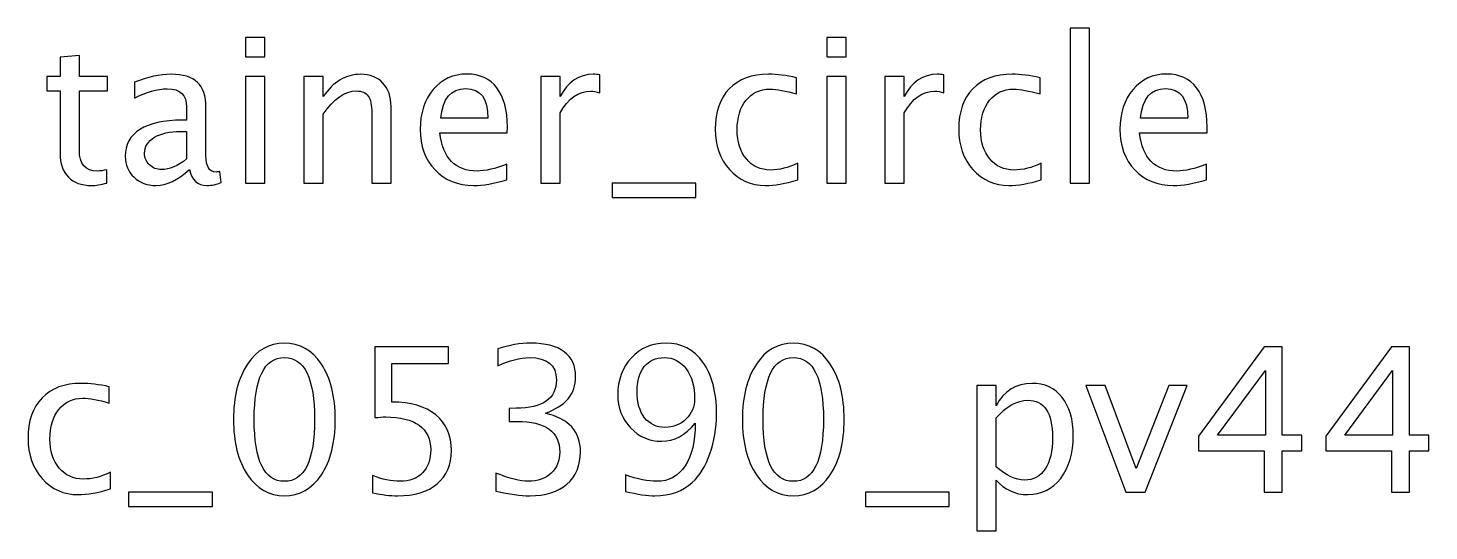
# Model space of a CAD drawing. Header units: centimetres. Extents: x -12.7 to 14.4, y -15.9 to 20.1.
# Drawn here: x 3.93 to 12.77, y 16.97 to 20.15 of the extents above; entities that cross this region are included whole.
import ezdxf

# ---------------------------------------------------------------- set-up
doc = ezdxf.new("R2010")
doc.units = ezdxf.units.CM
doc.header["$MEASUREMENT"] = 0
doc.layers.add('Layer 1', color=7, linetype='Continuous')

msp = doc.modelspace()

# ---------------------------------------------------------------- linework, layer by layer
at = {"layer": 'Layer 1'}
for points, knots in [([(5.30004, 19.96673), (5.30004, 19.96673), (5.30004, 20.08865), (5.30004, 20.08865), (5.30004, 20.08865), (5.30004, 20.08865), (5.42196, 20.08865), (5.42196, 20.08865), (5.42196, 20.08865), (5.42196, 20.08865), (5.42196, 19.96673), (5.42196, 19.96673), (5.42196, 19.96673), (5.42196, 19.96673), (5.30004, 19.96673), (5.30004, 19.96673)], [0, 0, 0, 0, 0.2, 0.2, 0.2, 0.2, 0.4, 0.4, 0.4, 0.4, 0.6, 0.6, 0.6, 0.6, 1, 1, 1, 1]), ([(8.96801, 19.96673), (8.96801, 19.96673), (8.96801, 20.08865), (8.96801, 20.08865), (8.96801, 20.08865), (8.96801, 20.08865), (9.08993, 20.08865), (9.08993, 20.08865), (9.08993, 20.08865), (9.08993, 20.08865), (9.08993, 19.96673), (9.08993, 19.96673), (9.08993, 19.96673), (9.08993, 19.96673), (8.96801, 19.96673), (8.96801, 19.96673)], [0, 0, 0, 0, 0.2, 0.2, 0.2, 0.2, 0.4, 0.4, 0.4, 0.4, 0.6, 0.6, 0.6, 0.6, 1, 1, 1, 1]), ([(10.50513, 19.17044), (10.50513, 19.17044), (10.50513, 20.14961), (10.50513, 20.14961), (10.50513, 20.14961), (10.50513, 20.14961), (10.62705, 20.14961), (10.62705, 20.14961), (10.62705, 20.14961), (10.62705, 20.14961), (10.62705, 19.17044), (10.62705, 19.17044), (10.62705, 19.17044), (10.62705, 19.17044), (10.50513, 19.17044), (10.50513, 19.17044)], [0, 0, 0, 0, 0.2, 0.2, 0.2, 0.2, 0.4, 0.4, 0.4, 0.4, 0.6, 0.6, 0.6, 0.6, 1, 1, 1, 1]), ([(4.4248, 19.17065), (4.38712, 19.16028), (4.35432, 19.1552), (4.32659, 19.1552), (4.32659, 19.1552), (4.26436, 19.1552), (4.21589, 19.17298), (4.18117, 19.20854), (4.18117, 19.20854), (4.14625, 19.2441), (4.12889, 19.29342), (4.12889, 19.35671), (4.12889, 19.35671), (4.12889, 19.35671), (4.12889, 19.7521), (4.12889, 19.7521), (4.12889, 19.7521), (4.12889, 19.7521), (4.04465, 19.7521), (4.04465, 19.7521), (4.04465, 19.7521), (4.04465, 19.7521), (4.04465, 19.84354), (4.04465, 19.84354), (4.04465, 19.84354), (4.04465, 19.84354), (4.12889, 19.84354), (4.12889, 19.84354), (4.12889, 19.84354), (4.12889, 19.84354), (4.12889, 19.96525), (4.12889, 19.96525), (4.12889, 19.96525), (4.12889, 19.96525), (4.25081, 19.97689), (4.25081, 19.97689), (4.25081, 19.97689), (4.25081, 19.97689), (4.25081, 19.84354), (4.25081, 19.84354), (4.25081, 19.84354), (4.25081, 19.84354), (4.42734, 19.84354), (4.42734, 19.84354), (4.42734, 19.84354), (4.42734, 19.84354), (4.42734, 19.7521), (4.42734, 19.7521), (4.42734, 19.7521), (4.42734, 19.7521), (4.25081, 19.7521), (4.25081, 19.7521), (4.25081, 19.7521), (4.25081, 19.7521), (4.25081, 19.37872), (4.25081, 19.37872), (4.25081, 19.37872), (4.25081, 19.29067), (4.28912, 19.24664), (4.36553, 19.24664), (4.36553, 19.24664), (4.38183, 19.24664), (4.40152, 19.24939), (4.4248, 19.25468), (4.4248, 19.25468), (4.4248, 19.25468), (4.4248, 19.17065), (4.4248, 19.17065)], [0, 0, 0, 0, 0.0555556, 0.0555556, 0.0555556, 0.0555556, 0.1111111, 0.1111111, 0.1111111, 0.1111111, 0.1666667, 0.1666667, 0.1666667, 0.1666667, 0.2222222, 0.2222222, 0.2222222, 0.2222222, 0.2777778, 0.2777778, 0.2777778, 0.2777778, 0.3333333, 0.3333333, 0.3333333, 0.3333333, 0.3888889, 0.3888889, 0.3888889, 0.3888889, 0.4444444, 0.4444444, 0.4444444, 0.4444444, 0.5, 0.5, 0.5, 0.5, 0.5555556, 0.5555556, 0.5555556, 0.5555556, 0.6111111, 0.6111111, 0.6111111, 0.6111111, 0.6666667, 0.6666667, 0.6666667, 0.6666667, 0.7222222, 0.7222222, 0.7222222, 0.7222222, 0.7777778, 0.7777778, 0.7777778, 0.7777778, 0.8333333, 0.8333333, 0.8333333, 0.8333333, 0.8888889, 0.8888889, 0.8888889, 0.8888889, 1, 1, 1, 1]), ([(4.94571, 19.25617), (4.87248, 19.18886), (4.80199, 19.1552), (4.73426, 19.1552), (4.73426, 19.1552), (4.67859, 19.1552), (4.63223, 19.17256), (4.59562, 19.20748), (4.59562, 19.20748), (4.55879, 19.24241), (4.54037, 19.28643), (4.54037, 19.33956), (4.54037, 19.33956), (4.54037, 19.41301), (4.57127, 19.46953), (4.63308, 19.5089), (4.63308, 19.5089), (4.69489, 19.54827), (4.78358, 19.56795), (4.89915, 19.56795), (4.89915, 19.56795), (4.89915, 19.56795), (4.92772, 19.56795), (4.92772, 19.56795), (4.92772, 19.56795), (4.92772, 19.56795), (4.92772, 19.64902), (4.92772, 19.64902), (4.92772, 19.64902), (4.92772, 19.72712), (4.88708, 19.76607), (4.80559, 19.76607), (4.80559, 19.76607), (4.74251, 19.76607), (4.67351, 19.74617), (4.59879, 19.70638), (4.59879, 19.70638), (4.59879, 19.70638), (4.59879, 19.80671), (4.59879, 19.80671), (4.59879, 19.80671), (4.68092, 19.84058), (4.75839, 19.85751), (4.83099, 19.85751), (4.83099, 19.85751), (4.90571, 19.85751), (4.96095, 19.84058), (4.9963, 19.8065), (4.9963, 19.8065), (5.03186, 19.77242), (5.04964, 19.71993), (5.04964, 19.64902), (5.04964, 19.64902), (5.04964, 19.64902), (5.04964, 19.34485), (5.04964, 19.34485), (5.04964, 19.34485), (5.04964, 19.27522), (5.07102, 19.24029), (5.11399, 19.24029), (5.11399, 19.24029), (5.11928, 19.24029), (5.12711, 19.24114), (5.13748, 19.24283), (5.13748, 19.24283), (5.13748, 19.24283), (5.14616, 19.1751), (5.14616, 19.1751), (5.14616, 19.1751), (5.11843, 19.16176), (5.08795, 19.1552), (5.05451, 19.1552), (5.05451, 19.1552), (4.99757, 19.1552), (4.96138, 19.18886), (4.94571, 19.25617)], [0, 0, 0, 0, 0.05, 0.05, 0.05, 0.05, 0.1, 0.1, 0.1, 0.1, 0.15, 0.15, 0.15, 0.15, 0.2, 0.2, 0.2, 0.2, 0.25, 0.25, 0.25, 0.25, 0.3, 0.3, 0.3, 0.3, 0.35, 0.35, 0.35, 0.35, 0.4, 0.4, 0.4, 0.4, 0.45, 0.45, 0.45, 0.45, 0.5, 0.5, 0.5, 0.5, 0.55, 0.55, 0.55, 0.55, 0.6, 0.6, 0.6, 0.6, 0.65, 0.65, 0.65, 0.65, 0.7, 0.7, 0.7, 0.7, 0.75, 0.75, 0.75, 0.75, 0.8, 0.8, 0.8, 0.8, 0.85, 0.85, 0.85, 0.85, 0.9, 0.9, 0.9, 0.9, 1, 1, 1, 1]), ([(5.30004, 19.17044), (5.30004, 19.17044), (5.30004, 19.84354), (5.30004, 19.84354), (5.30004, 19.84354), (5.30004, 19.84354), (5.42196, 19.84354), (5.42196, 19.84354), (5.42196, 19.84354), (5.42196, 19.84354), (5.42196, 19.17044), (5.42196, 19.17044), (5.42196, 19.17044), (5.42196, 19.17044), (5.30004, 19.17044), (5.30004, 19.17044)], [0, 0, 0, 0, 0.2, 0.2, 0.2, 0.2, 0.4, 0.4, 0.4, 0.4, 0.6, 0.6, 0.6, 0.6, 1, 1, 1, 1]), ([(5.66707, 19.17044), (5.66707, 19.17044), (5.66707, 19.84354), (5.66707, 19.84354), (5.66707, 19.84354), (5.66707, 19.84354), (5.78899, 19.84354), (5.78899, 19.84354), (5.78899, 19.84354), (5.78899, 19.84354), (5.78899, 19.71633), (5.78899, 19.71633), (5.78899, 19.71633), (5.85355, 19.81052), (5.93271, 19.85751), (6.02627, 19.85751), (6.02627, 19.85751), (6.08511, 19.85751), (6.13189, 19.8391), (6.16639, 19.80205), (6.16639, 19.80205), (6.20089, 19.76522), (6.21825, 19.71548), (6.21825, 19.65325), (6.21825, 19.65325), (6.21825, 19.65325), (6.21825, 19.17044), (6.21825, 19.17044), (6.21825, 19.17044), (6.21825, 19.17044), (6.09633, 19.17044), (6.09633, 19.17044), (6.09633, 19.17044), (6.09633, 19.17044), (6.09633, 19.61346), (6.09633, 19.61346), (6.09633, 19.61346), (6.09633, 19.66341), (6.08892, 19.69897), (6.07432, 19.72014), (6.07432, 19.72014), (6.0595, 19.74152), (6.03516, 19.7521), (6.00108, 19.7521), (6.00108, 19.7521), (5.92615, 19.7521), (5.85545, 19.70321), (5.78899, 19.60542), (5.78899, 19.60542), (5.78899, 19.60542), (5.78899, 19.17044), (5.78899, 19.17044), (5.78899, 19.17044), (5.78899, 19.17044), (5.66707, 19.17044), (5.66707, 19.17044)], [0, 0, 0, 0, 0.0666667, 0.0666667, 0.0666667, 0.0666667, 0.1333333, 0.1333333, 0.1333333, 0.1333333, 0.2, 0.2, 0.2, 0.2, 0.2666667, 0.2666667, 0.2666667, 0.2666667, 0.3333333, 0.3333333, 0.3333333, 0.3333333, 0.4, 0.4, 0.4, 0.4, 0.4666667, 0.4666667, 0.4666667, 0.4666667, 0.5333333, 0.5333333, 0.5333333, 0.5333333, 0.6, 0.6, 0.6, 0.6, 0.6666667, 0.6666667, 0.6666667, 0.6666667, 0.7333333, 0.7333333, 0.7333333, 0.7333333, 0.8, 0.8, 0.8, 0.8, 0.8666667, 0.8666667, 0.8666667, 0.8666667, 1, 1, 1, 1]), ([(6.94935, 19.19203), (6.86744, 19.16748), (6.79737, 19.1552), (6.73895, 19.1552), (6.73895, 19.1552), (6.63926, 19.1552), (6.55819, 19.18822), (6.49575, 19.25405), (6.49575, 19.25405), (6.43331, 19.31988), (6.40198, 19.40518), (6.40198, 19.51017), (6.40198, 19.51017), (6.40198, 19.61198), (6.4295, 19.69559), (6.48474, 19.76099), (6.48474, 19.76099), (6.53999, 19.82618), (6.61068, 19.85878), (6.69683, 19.85878), (6.69683, 19.85878), (6.77832, 19.85878), (6.8414, 19.82978), (6.88585, 19.77179), (6.88585, 19.77179), (6.9303, 19.71379), (6.95253, 19.63166), (6.95253, 19.52519), (6.95253, 19.52519), (6.95253, 19.52519), (6.95189, 19.48794), (6.95189, 19.48794), (6.95189, 19.48794), (6.95189, 19.48794), (6.52644, 19.48794), (6.52644, 19.48794), (6.52644, 19.48794), (6.54422, 19.32707), (6.62275, 19.24664), (6.76181, 19.24664), (6.76181, 19.24664), (6.81283, 19.24664), (6.87527, 19.26103), (6.94935, 19.28982), (6.94935, 19.28982), (6.94935, 19.28982), (6.94935, 19.19203), (6.94935, 19.19203)], [0, 0, 0, 0, 0.0769231, 0.0769231, 0.0769231, 0.0769231, 0.1538462, 0.1538462, 0.1538462, 0.1538462, 0.2307692, 0.2307692, 0.2307692, 0.2307692, 0.3076923, 0.3076923, 0.3076923, 0.3076923, 0.3846154, 0.3846154, 0.3846154, 0.3846154, 0.4615385, 0.4615385, 0.4615385, 0.4615385, 0.5384615, 0.5384615, 0.5384615, 0.5384615, 0.6153846, 0.6153846, 0.6153846, 0.6153846, 0.6923077, 0.6923077, 0.6923077, 0.6923077, 0.7692308, 0.7692308, 0.7692308, 0.7692308, 0.8461538, 0.8461538, 0.8461538, 0.8461538, 1, 1, 1, 1]), ([(7.16292, 19.17044), (7.16292, 19.17044), (7.16292, 19.84354), (7.16292, 19.84354), (7.16292, 19.84354), (7.16292, 19.84354), (7.28484, 19.84354), (7.28484, 19.84354), (7.28484, 19.84354), (7.28484, 19.84354), (7.28484, 19.71633), (7.28484, 19.71633), (7.28484, 19.71633), (7.33331, 19.81052), (7.40359, 19.85751), (7.49587, 19.85751), (7.49587, 19.85751), (7.50836, 19.85751), (7.52148, 19.85645), (7.53503, 19.85434), (7.53503, 19.85434), (7.53503, 19.85434), (7.53503, 19.74025), (7.53503, 19.74025), (7.53503, 19.74025), (7.51386, 19.74723), (7.49524, 19.75083), (7.47915, 19.75083), (7.47915, 19.75083), (7.40168, 19.75083), (7.33691, 19.70511), (7.28484, 19.61346), (7.28484, 19.61346), (7.28484, 19.61346), (7.28484, 19.17044), (7.28484, 19.17044), (7.28484, 19.17044), (7.28484, 19.17044), (7.16292, 19.17044), (7.16292, 19.17044)], [0, 0, 0, 0, 0.0909091, 0.0909091, 0.0909091, 0.0909091, 0.1818182, 0.1818182, 0.1818182, 0.1818182, 0.2727273, 0.2727273, 0.2727273, 0.2727273, 0.3636364, 0.3636364, 0.3636364, 0.3636364, 0.4545455, 0.4545455, 0.4545455, 0.4545455, 0.5454545, 0.5454545, 0.5454545, 0.5454545, 0.6363636, 0.6363636, 0.6363636, 0.6363636, 0.7272727, 0.7272727, 0.7272727, 0.7272727, 0.8181818, 0.8181818, 0.8181818, 0.8181818, 1, 1, 1, 1]), ([(8.78492, 19.19076), (8.70597, 19.16705), (8.63781, 19.1552), (8.58045, 19.1552), (8.58045, 19.1552), (8.48943, 19.1552), (8.41408, 19.18886), (8.35418, 19.25595), (8.35418, 19.25595), (8.29428, 19.32326), (8.26422, 19.40814), (8.26422, 19.51038), (8.26422, 19.51038), (8.26422, 19.6196), (8.29385, 19.7049), (8.35312, 19.76586), (8.35312, 19.76586), (8.41239, 19.82703), (8.49515, 19.85751), (8.60141, 19.85751), (8.60141, 19.85751), (8.65369, 19.85751), (8.71253, 19.85031), (8.7773, 19.83592), (8.7773, 19.83592), (8.7773, 19.83592), (8.7773, 19.73305), (8.7773, 19.73305), (8.7773, 19.73305), (8.70851, 19.75337), (8.65242, 19.76353), (8.60924, 19.76353), (8.60924, 19.76353), (8.54658, 19.76353), (8.49642, 19.74004), (8.45895, 19.69326), (8.45895, 19.69326), (8.42149, 19.64648), (8.40265, 19.58404), (8.40265, 19.50614), (8.40265, 19.50614), (8.40265, 19.43058), (8.42212, 19.36962), (8.46086, 19.32284), (8.46086, 19.32284), (8.49959, 19.27627), (8.55018, 19.25299), (8.61305, 19.25299), (8.61305, 19.25299), (8.66872, 19.25299), (8.72587, 19.26738), (8.78492, 19.29617), (8.78492, 19.29617), (8.78492, 19.29617), (8.78492, 19.19076), (8.78492, 19.19076)], [0, 0, 0, 0, 0.0666667, 0.0666667, 0.0666667, 0.0666667, 0.1333333, 0.1333333, 0.1333333, 0.1333333, 0.2, 0.2, 0.2, 0.2, 0.2666667, 0.2666667, 0.2666667, 0.2666667, 0.3333333, 0.3333333, 0.3333333, 0.3333333, 0.4, 0.4, 0.4, 0.4, 0.4666667, 0.4666667, 0.4666667, 0.4666667, 0.5333333, 0.5333333, 0.5333333, 0.5333333, 0.6, 0.6, 0.6, 0.6, 0.6666667, 0.6666667, 0.6666667, 0.6666667, 0.7333333, 0.7333333, 0.7333333, 0.7333333, 0.8, 0.8, 0.8, 0.8, 0.8666667, 0.8666667, 0.8666667, 0.8666667, 1, 1, 1, 1]), ([(8.96801, 19.17044), (8.96801, 19.17044), (8.96801, 19.84354), (8.96801, 19.84354), (8.96801, 19.84354), (8.96801, 19.84354), (9.08993, 19.84354), (9.08993, 19.84354), (9.08993, 19.84354), (9.08993, 19.84354), (9.08993, 19.17044), (9.08993, 19.17044), (9.08993, 19.17044), (9.08993, 19.17044), (8.96801, 19.17044), (8.96801, 19.17044)], [0, 0, 0, 0, 0.2, 0.2, 0.2, 0.2, 0.4, 0.4, 0.4, 0.4, 0.6, 0.6, 0.6, 0.6, 1, 1, 1, 1]), ([(9.33504, 19.17044), (9.33504, 19.17044), (9.33504, 19.84354), (9.33504, 19.84354), (9.33504, 19.84354), (9.33504, 19.84354), (9.45696, 19.84354), (9.45696, 19.84354), (9.45696, 19.84354), (9.45696, 19.84354), (9.45696, 19.71633), (9.45696, 19.71633), (9.45696, 19.71633), (9.50543, 19.81052), (9.57571, 19.85751), (9.66799, 19.85751), (9.66799, 19.85751), (9.68048, 19.85751), (9.6936, 19.85645), (9.70715, 19.85434), (9.70715, 19.85434), (9.70715, 19.85434), (9.70715, 19.74025), (9.70715, 19.74025), (9.70715, 19.74025), (9.68598, 19.74723), (9.66736, 19.75083), (9.65127, 19.75083), (9.65127, 19.75083), (9.5738, 19.75083), (9.50903, 19.70511), (9.45696, 19.61346), (9.45696, 19.61346), (9.45696, 19.61346), (9.45696, 19.17044), (9.45696, 19.17044), (9.45696, 19.17044), (9.45696, 19.17044), (9.33504, 19.17044), (9.33504, 19.17044)], [0, 0, 0, 0, 0.0909091, 0.0909091, 0.0909091, 0.0909091, 0.1818182, 0.1818182, 0.1818182, 0.1818182, 0.2727273, 0.2727273, 0.2727273, 0.2727273, 0.3636364, 0.3636364, 0.3636364, 0.3636364, 0.4545455, 0.4545455, 0.4545455, 0.4545455, 0.5454545, 0.5454545, 0.5454545, 0.5454545, 0.6363636, 0.6363636, 0.6363636, 0.6363636, 0.7272727, 0.7272727, 0.7272727, 0.7272727, 0.8181818, 0.8181818, 0.8181818, 0.8181818, 1, 1, 1, 1]), ([(10.32204, 19.19076), (10.24309, 19.16705), (10.17493, 19.1552), (10.11757, 19.1552), (10.11757, 19.1552), (10.02655, 19.1552), (9.9512, 19.18886), (9.8913, 19.25595), (9.8913, 19.25595), (9.8314, 19.32326), (9.80134, 19.40814), (9.80134, 19.51038), (9.80134, 19.51038), (9.80134, 19.6196), (9.83097, 19.7049), (9.89024, 19.76586), (9.89024, 19.76586), (9.94951, 19.82703), (10.03227, 19.85751), (10.13853, 19.85751), (10.13853, 19.85751), (10.19081, 19.85751), (10.24965, 19.85031), (10.31442, 19.83592), (10.31442, 19.83592), (10.31442, 19.83592), (10.31442, 19.73305), (10.31442, 19.73305), (10.31442, 19.73305), (10.24563, 19.75337), (10.18954, 19.76353), (10.14636, 19.76353), (10.14636, 19.76353), (10.0837, 19.76353), (10.03354, 19.74004), (9.99607, 19.69326), (9.99607, 19.69326), (9.95861, 19.64648), (9.93977, 19.58404), (9.93977, 19.50614), (9.93977, 19.50614), (9.93977, 19.43058), (9.95924, 19.36962), (9.99798, 19.32284), (9.99798, 19.32284), (10.03671, 19.27627), (10.0873, 19.25299), (10.15017, 19.25299), (10.15017, 19.25299), (10.20584, 19.25299), (10.26299, 19.26738), (10.32204, 19.29617), (10.32204, 19.29617), (10.32204, 19.29617), (10.32204, 19.19076), (10.32204, 19.19076)], [0, 0, 0, 0, 0.0666667, 0.0666667, 0.0666667, 0.0666667, 0.1333333, 0.1333333, 0.1333333, 0.1333333, 0.2, 0.2, 0.2, 0.2, 0.2666667, 0.2666667, 0.2666667, 0.2666667, 0.3333333, 0.3333333, 0.3333333, 0.3333333, 0.4, 0.4, 0.4, 0.4, 0.4666667, 0.4666667, 0.4666667, 0.4666667, 0.5333333, 0.5333333, 0.5333333, 0.5333333, 0.6, 0.6, 0.6, 0.6, 0.6666667, 0.6666667, 0.6666667, 0.6666667, 0.7333333, 0.7333333, 0.7333333, 0.7333333, 0.8, 0.8, 0.8, 0.8, 0.8666667, 0.8666667, 0.8666667, 0.8666667, 1, 1, 1, 1]), ([(11.36619, 19.19203), (11.28428, 19.16748), (11.21421, 19.1552), (11.15579, 19.1552), (11.15579, 19.1552), (11.0561, 19.1552), (10.97503, 19.18822), (10.91259, 19.25405), (10.91259, 19.25405), (10.85015, 19.31988), (10.81882, 19.40518), (10.81882, 19.51017), (10.81882, 19.51017), (10.81882, 19.61198), (10.84634, 19.69559), (10.90158, 19.76099), (10.90158, 19.76099), (10.95683, 19.82618), (11.02752, 19.85878), (11.11367, 19.85878), (11.11367, 19.85878), (11.19516, 19.85878), (11.25824, 19.82978), (11.30269, 19.77179), (11.30269, 19.77179), (11.34714, 19.71379), (11.36937, 19.63166), (11.36937, 19.52519), (11.36937, 19.52519), (11.36937, 19.52519), (11.36873, 19.48794), (11.36873, 19.48794), (11.36873, 19.48794), (11.36873, 19.48794), (10.94328, 19.48794), (10.94328, 19.48794), (10.94328, 19.48794), (10.96106, 19.32707), (11.03959, 19.24664), (11.17865, 19.24664), (11.17865, 19.24664), (11.22967, 19.24664), (11.29211, 19.26103), (11.36619, 19.28982), (11.36619, 19.28982), (11.36619, 19.28982), (11.36619, 19.19203), (11.36619, 19.19203)], [0, 0, 0, 0, 0.0769231, 0.0769231, 0.0769231, 0.0769231, 0.1538462, 0.1538462, 0.1538462, 0.1538462, 0.2307692, 0.2307692, 0.2307692, 0.2307692, 0.3076923, 0.3076923, 0.3076923, 0.3076923, 0.3846154, 0.3846154, 0.3846154, 0.3846154, 0.4615385, 0.4615385, 0.4615385, 0.4615385, 0.5384615, 0.5384615, 0.5384615, 0.5384615, 0.6153846, 0.6153846, 0.6153846, 0.6153846, 0.6923077, 0.6923077, 0.6923077, 0.6923077, 0.7692308, 0.7692308, 0.7692308, 0.7692308, 0.8461538, 0.8461538, 0.8461538, 0.8461538, 1, 1, 1, 1]), ([(6.53279, 19.57938), (6.53279, 19.57938), (6.82997, 19.57938), (6.82997, 19.57938), (6.82997, 19.57938), (6.82997, 19.70469), (6.78319, 19.76734), (6.68985, 19.76734), (6.68985, 19.76734), (6.59587, 19.76734), (6.54359, 19.70469), (6.53279, 19.57938)], [0, 0, 0, 0, 0.25, 0.25, 0.25, 0.25, 0.5, 0.5, 0.5, 0.5, 1, 1, 1, 1]), ([(10.94963, 19.57938), (10.94963, 19.57938), (11.24681, 19.57938), (11.24681, 19.57938), (11.24681, 19.57938), (11.24681, 19.70469), (11.20003, 19.76734), (11.10669, 19.76734), (11.10669, 19.76734), (11.01271, 19.76734), (10.96043, 19.70469), (10.94963, 19.57938)], [0, 0, 0, 0, 0.25, 0.25, 0.25, 0.25, 0.5, 0.5, 0.5, 0.5, 1, 1, 1, 1]), ([(4.92772, 19.32263), (4.92772, 19.32263), (4.92772, 19.49556), (4.92772, 19.49556), (4.92772, 19.49556), (4.92772, 19.49556), (4.88856, 19.49683), (4.88856, 19.49683), (4.88856, 19.49683), (4.82083, 19.49683), (4.76622, 19.48434), (4.72452, 19.45937), (4.72452, 19.45937), (4.68303, 19.43418), (4.66229, 19.40095), (4.66229, 19.35946), (4.66229, 19.35946), (4.66229, 19.33046), (4.67266, 19.30591), (4.69319, 19.2858), (4.69319, 19.2858), (4.71394, 19.26569), (4.73913, 19.25553), (4.76897, 19.25553), (4.76897, 19.25553), (4.81977, 19.25553), (4.87269, 19.27797), (4.92772, 19.32263)], [0, 0, 0, 0, 0.125, 0.125, 0.125, 0.125, 0.25, 0.25, 0.25, 0.25, 0.375, 0.375, 0.375, 0.375, 0.5, 0.5, 0.5, 0.5, 0.625, 0.625, 0.625, 0.625, 0.75, 0.75, 0.75, 0.75, 1, 1, 1, 1]), ([(7.61398, 19.079), (7.61398, 19.079), (7.61398, 19.17044), (7.61398, 19.17044), (7.61398, 19.17044), (7.61398, 19.17044), (8.1423, 19.17044), (8.1423, 19.17044), (8.1423, 19.17044), (8.1423, 19.17044), (8.1423, 19.079), (8.1423, 19.079), (8.1423, 19.079), (8.1423, 19.079), (7.61398, 19.079), (7.61398, 19.079)], [0, 0, 0, 0, 0.2, 0.2, 0.2, 0.2, 0.4, 0.4, 0.4, 0.4, 0.6, 0.6, 0.6, 0.6, 1, 1, 1, 1]), ([(5.54483, 17.19601), (5.44852, 17.19601), (5.37084, 17.24025), (5.312, 17.32851), (5.312, 17.32851), (5.25294, 17.41678), (5.22352, 17.5332), (5.22352, 17.67798), (5.22352, 17.67798), (5.22352, 17.82276), (5.25294, 17.93917), (5.312, 18.02744), (5.312, 18.02744), (5.37084, 18.1157), (5.44852, 18.15994), (5.54483, 18.15994), (5.54483, 18.15994), (5.64156, 18.15994), (5.71924, 18.11591), (5.77809, 18.02786), (5.77809, 18.02786), (5.83672, 17.93981), (5.86614, 17.82318), (5.86614, 17.67798), (5.86614, 17.67798), (5.86614, 17.5332), (5.83672, 17.41678), (5.77809, 17.32851), (5.77809, 17.32851), (5.71924, 17.24025), (5.64156, 17.19601), (5.54483, 17.19601)], [0, 0, 0, 0, 0.1111111, 0.1111111, 0.1111111, 0.1111111, 0.2222222, 0.2222222, 0.2222222, 0.2222222, 0.3333333, 0.3333333, 0.3333333, 0.3333333, 0.4444444, 0.4444444, 0.4444444, 0.4444444, 0.5555556, 0.5555556, 0.5555556, 0.5555556, 0.6666667, 0.6666667, 0.6666667, 0.6666667, 0.7777778, 0.7777778, 0.7777778, 0.7777778, 1, 1, 1, 1]), ([(6.10151, 17.21506), (6.10151, 17.21506), (6.10151, 17.32428), (6.10151, 17.32428), (6.10151, 17.32428), (6.16226, 17.29973), (6.21983, 17.28745), (6.27487, 17.28745), (6.27487, 17.28745), (6.33498, 17.28745), (6.38239, 17.30523), (6.41689, 17.34079), (6.41689, 17.34079), (6.4514, 17.37635), (6.46854, 17.42525), (6.46854, 17.48748), (6.46854, 17.48748), (6.46854, 17.55436), (6.4442, 17.60559), (6.39552, 17.64093), (6.39552, 17.64093), (6.34683, 17.67628), (6.27635, 17.69385), (6.18427, 17.69385), (6.18427, 17.69385), (6.16289, 17.69385), (6.14025, 17.69237), (6.11675, 17.68941), (6.11675, 17.68941), (6.11675, 17.68941), (6.11675, 18.13708), (6.11675, 18.13708), (6.11675, 18.13708), (6.11675, 18.13708), (6.58157, 18.13708), (6.58157, 18.13708), (6.58157, 18.13708), (6.58157, 18.13708), (6.58157, 18.0304), (6.58157, 18.0304), (6.58157, 18.0304), (6.58157, 18.0304), (6.22343, 18.0304), (6.22343, 18.0304), (6.22343, 18.0304), (6.22343, 18.0304), (6.22343, 17.78783), (6.22343, 17.78783), (6.22343, 17.78783), (6.34154, 17.78783), (6.43362, 17.76074), (6.49987, 17.70655), (6.49987, 17.70655), (6.56612, 17.65258), (6.59935, 17.57765), (6.59935, 17.48176), (6.59935, 17.48176), (6.59935, 17.39244), (6.56929, 17.32259), (6.50918, 17.272), (6.50918, 17.272), (6.44907, 17.22141), (6.36609, 17.19601), (6.26026, 17.19601), (6.26026, 17.19601), (6.21306, 17.19601), (6.16014, 17.20236), (6.10151, 17.21506)], [0, 0, 0, 0, 0.0555556, 0.0555556, 0.0555556, 0.0555556, 0.1111111, 0.1111111, 0.1111111, 0.1111111, 0.1666667, 0.1666667, 0.1666667, 0.1666667, 0.2222222, 0.2222222, 0.2222222, 0.2222222, 0.2777778, 0.2777778, 0.2777778, 0.2777778, 0.3333333, 0.3333333, 0.3333333, 0.3333333, 0.3888889, 0.3888889, 0.3888889, 0.3888889, 0.4444444, 0.4444444, 0.4444444, 0.4444444, 0.5, 0.5, 0.5, 0.5, 0.5555556, 0.5555556, 0.5555556, 0.5555556, 0.6111111, 0.6111111, 0.6111111, 0.6111111, 0.6666667, 0.6666667, 0.6666667, 0.6666667, 0.7222222, 0.7222222, 0.7222222, 0.7222222, 0.7777778, 0.7777778, 0.7777778, 0.7777778, 0.8333333, 0.8333333, 0.8333333, 0.8333333, 0.8888889, 0.8888889, 0.8888889, 0.8888889, 1, 1, 1, 1]), ([(6.87917, 17.22522), (6.87917, 17.22522), (6.87917, 17.33952), (6.87917, 17.33952), (6.87917, 17.33952), (6.96638, 17.30481), (7.03475, 17.28745), (7.08491, 17.28745), (7.08491, 17.28745), (7.14397, 17.28745), (7.19159, 17.30438), (7.22821, 17.33846), (7.22821, 17.33846), (7.26483, 17.37254), (7.28303, 17.41699), (7.28303, 17.4716), (7.28303, 17.4716), (7.28303, 17.60114), (7.19286, 17.66591), (7.01252, 17.66591), (7.01252, 17.66591), (7.01252, 17.66591), (6.96426, 17.66591), (6.96426, 17.66591), (6.96426, 17.66591), (6.96426, 17.66591), (6.96426, 17.74783), (6.96426, 17.74783), (6.96426, 17.74783), (6.96426, 17.74783), (7.00702, 17.74846), (7.00702, 17.74846), (7.00702, 17.74846), (7.17656, 17.74846), (7.26144, 17.80815), (7.26144, 17.92774), (7.26144, 17.92774), (7.26144, 18.02151), (7.20514, 18.0685), (7.09274, 18.0685), (7.09274, 18.0685), (7.03242, 18.0685), (6.96553, 18.05114), (6.89187, 18.01643), (6.89187, 18.01643), (6.89187, 18.01643), (6.89187, 18.12311), (6.89187, 18.12311), (6.89187, 18.12311), (6.96405, 18.14766), (7.03369, 18.15994), (7.10057, 18.15994), (7.10057, 18.15994), (7.19159, 18.15994), (7.26165, 18.14174), (7.31034, 18.10533), (7.31034, 18.10533), (7.35902, 18.06914), (7.38336, 18.01643), (7.38336, 17.94743), (7.38336, 17.94743), (7.38336, 17.83969), (7.31965, 17.76285), (7.19201, 17.71713), (7.19201, 17.71713), (7.33997, 17.68263), (7.41384, 17.60156), (7.41384, 17.47351), (7.41384, 17.47351), (7.41384, 17.38715), (7.38527, 17.3192), (7.32833, 17.26988), (7.32833, 17.26988), (7.27139, 17.22056), (7.19307, 17.19601), (7.09359, 17.19601), (7.09359, 17.19601), (7.03686, 17.19601), (6.96553, 17.20575), (6.87917, 17.22522)], [0, 0, 0, 0, 0.047619, 0.047619, 0.047619, 0.047619, 0.0952381, 0.0952381, 0.0952381, 0.0952381, 0.1428571, 0.1428571, 0.1428571, 0.1428571, 0.1904762, 0.1904762, 0.1904762, 0.1904762, 0.2380952, 0.2380952, 0.2380952, 0.2380952, 0.2857143, 0.2857143, 0.2857143, 0.2857143, 0.3333333, 0.3333333, 0.3333333, 0.3333333, 0.3809524, 0.3809524, 0.3809524, 0.3809524, 0.4285714, 0.4285714, 0.4285714, 0.4285714, 0.4761905, 0.4761905, 0.4761905, 0.4761905, 0.5238095, 0.5238095, 0.5238095, 0.5238095, 0.5714286, 0.5714286, 0.5714286, 0.5714286, 0.6190476, 0.6190476, 0.6190476, 0.6190476, 0.6666667, 0.6666667, 0.6666667, 0.6666667, 0.7142857, 0.7142857, 0.7142857, 0.7142857, 0.7619048, 0.7619048, 0.7619048, 0.7619048, 0.8095238, 0.8095238, 0.8095238, 0.8095238, 0.8571429, 0.8571429, 0.8571429, 0.8571429, 0.9047619, 0.9047619, 0.9047619, 0.9047619, 1, 1, 1, 1]), ([(7.69747, 17.22395), (7.69747, 17.22395), (7.69747, 17.32809), (7.69747, 17.32809), (7.69747, 17.32809), (7.77515, 17.301), (7.84119, 17.28745), (7.8958, 17.28745), (7.8958, 17.28745), (7.97179, 17.28745), (8.03127, 17.31984), (8.07403, 17.38461), (8.07403, 17.38461), (8.11678, 17.44938), (8.13816, 17.53955), (8.13816, 17.6549), (8.13816, 17.6549), (8.07614, 17.57849), (8.00566, 17.54018), (7.92649, 17.54018), (7.92649, 17.54018), (7.84924, 17.54018), (7.78362, 17.56854), (7.72986, 17.62548), (7.72986, 17.62548), (7.67609, 17.68242), (7.64921, 17.75164), (7.64921, 17.83355), (7.64921, 17.83355), (7.64921, 17.92753), (7.67779, 18.00542), (7.73515, 18.06723), (7.73515, 18.06723), (7.7923, 18.12904), (7.86426, 18.15994), (7.95105, 18.15994), (7.95105, 18.15994), (8.05074, 18.15994), (8.12927, 18.11994), (8.18663, 18.03993), (8.18663, 18.03993), (8.24399, 17.95992), (8.27278, 17.85048), (8.27278, 17.71142), (8.27278, 17.71142), (8.27278, 17.62294), (8.25902, 17.53976), (8.23129, 17.46186), (8.23129, 17.46186), (8.20357, 17.38376), (8.16652, 17.32322), (8.11975, 17.27983), (8.11975, 17.27983), (8.06006, 17.22395), (7.98132, 17.19601), (7.88395, 17.19601), (7.88395, 17.19601), (7.8359, 17.19601), (7.77388, 17.20532), (7.69747, 17.22395)], [0, 0, 0, 0, 0.0625, 0.0625, 0.0625, 0.0625, 0.125, 0.125, 0.125, 0.125, 0.1875, 0.1875, 0.1875, 0.1875, 0.25, 0.25, 0.25, 0.25, 0.3125, 0.3125, 0.3125, 0.3125, 0.375, 0.375, 0.375, 0.375, 0.4375, 0.4375, 0.4375, 0.4375, 0.5, 0.5, 0.5, 0.5, 0.5625, 0.5625, 0.5625, 0.5625, 0.625, 0.625, 0.625, 0.625, 0.6875, 0.6875, 0.6875, 0.6875, 0.75, 0.75, 0.75, 0.75, 0.8125, 0.8125, 0.8125, 0.8125, 0.875, 0.875, 0.875, 0.875, 1, 1, 1, 1]), ([(8.75707, 17.19601), (8.66076, 17.19601), (8.58308, 17.24025), (8.52424, 17.32851), (8.52424, 17.32851), (8.46518, 17.41678), (8.43576, 17.5332), (8.43576, 17.67798), (8.43576, 17.67798), (8.43576, 17.82276), (8.46518, 17.93917), (8.52424, 18.02744), (8.52424, 18.02744), (8.58308, 18.1157), (8.66076, 18.15994), (8.75707, 18.15994), (8.75707, 18.15994), (8.8538, 18.15994), (8.93148, 18.11591), (8.99033, 18.02786), (8.99033, 18.02786), (9.04896, 17.93981), (9.07838, 17.82318), (9.07838, 17.67798), (9.07838, 17.67798), (9.07838, 17.5332), (9.04896, 17.41678), (8.99033, 17.32851), (8.99033, 17.32851), (8.93148, 17.24025), (8.8538, 17.19601), (8.75707, 17.19601)], [0, 0, 0, 0, 0.1111111, 0.1111111, 0.1111111, 0.1111111, 0.2222222, 0.2222222, 0.2222222, 0.2222222, 0.3333333, 0.3333333, 0.3333333, 0.3333333, 0.4444444, 0.4444444, 0.4444444, 0.4444444, 0.5555556, 0.5555556, 0.5555556, 0.5555556, 0.6666667, 0.6666667, 0.6666667, 0.6666667, 0.7777778, 0.7777778, 0.7777778, 0.7777778, 1, 1, 1, 1]), ([(11.72908, 17.21887), (11.72908, 17.21887), (11.72908, 17.47922), (11.72908, 17.47922), (11.72908, 17.47922), (11.72908, 17.47922), (11.31506, 17.47922), (11.31506, 17.47922), (11.31506, 17.47922), (11.31506, 17.47922), (11.31506, 17.57193), (11.31506, 17.57193), (11.31506, 17.57193), (11.31506, 17.57193), (11.72908, 18.13708), (11.72908, 18.13708), (11.72908, 18.13708), (11.72908, 18.13708), (11.84338, 18.13708), (11.84338, 18.13708), (11.84338, 18.13708), (11.84338, 18.13708), (11.84338, 17.57955), (11.84338, 17.57955), (11.84338, 17.57955), (11.84338, 17.57955), (11.96657, 17.57955), (11.96657, 17.57955), (11.96657, 17.57955), (11.96657, 17.57955), (11.96657, 17.47922), (11.96657, 17.47922), (11.96657, 17.47922), (11.96657, 17.47922), (11.84338, 17.47922), (11.84338, 17.47922), (11.84338, 17.47922), (11.84338, 17.47922), (11.84338, 17.21887), (11.84338, 17.21887), (11.84338, 17.21887), (11.84338, 17.21887), (11.72908, 17.21887), (11.72908, 17.21887)], [0, 0, 0, 0, 0.0833333, 0.0833333, 0.0833333, 0.0833333, 0.1666667, 0.1666667, 0.1666667, 0.1666667, 0.25, 0.25, 0.25, 0.25, 0.3333333, 0.3333333, 0.3333333, 0.3333333, 0.4166667, 0.4166667, 0.4166667, 0.4166667, 0.5, 0.5, 0.5, 0.5, 0.5833333, 0.5833333, 0.5833333, 0.5833333, 0.6666667, 0.6666667, 0.6666667, 0.6666667, 0.75, 0.75, 0.75, 0.75, 0.8333333, 0.8333333, 0.8333333, 0.8333333, 1, 1, 1, 1]), ([(12.53214, 17.21887), (12.53214, 17.21887), (12.53214, 17.47922), (12.53214, 17.47922), (12.53214, 17.47922), (12.53214, 17.47922), (12.11812, 17.47922), (12.11812, 17.47922), (12.11812, 17.47922), (12.11812, 17.47922), (12.11812, 17.57193), (12.11812, 17.57193), (12.11812, 17.57193), (12.11812, 17.57193), (12.53214, 18.13708), (12.53214, 18.13708), (12.53214, 18.13708), (12.53214, 18.13708), (12.64644, 18.13708), (12.64644, 18.13708), (12.64644, 18.13708), (12.64644, 18.13708), (12.64644, 17.57955), (12.64644, 17.57955), (12.64644, 17.57955), (12.64644, 17.57955), (12.76963, 17.57955), (12.76963, 17.57955), (12.76963, 17.57955), (12.76963, 17.57955), (12.76963, 17.47922), (12.76963, 17.47922), (12.76963, 17.47922), (12.76963, 17.47922), (12.64644, 17.47922), (12.64644, 17.47922), (12.64644, 17.47922), (12.64644, 17.47922), (12.64644, 17.21887), (12.64644, 17.21887), (12.64644, 17.21887), (12.64644, 17.21887), (12.53214, 17.21887), (12.53214, 17.21887)], [0, 0, 0, 0, 0.0833333, 0.0833333, 0.0833333, 0.0833333, 0.1666667, 0.1666667, 0.1666667, 0.1666667, 0.25, 0.25, 0.25, 0.25, 0.3333333, 0.3333333, 0.3333333, 0.3333333, 0.4166667, 0.4166667, 0.4166667, 0.4166667, 0.5, 0.5, 0.5, 0.5, 0.5833333, 0.5833333, 0.5833333, 0.5833333, 0.6666667, 0.6666667, 0.6666667, 0.6666667, 0.75, 0.75, 0.75, 0.75, 0.8333333, 0.8333333, 0.8333333, 0.8333333, 1, 1, 1, 1]), ([(5.54462, 17.28745), (5.67183, 17.28745), (5.73533, 17.41763), (5.73533, 17.67798), (5.73533, 17.67798), (5.73533, 17.93833), (5.67183, 18.0685), (5.54462, 18.0685), (5.54462, 18.0685), (5.41783, 18.0685), (5.35433, 17.93833), (5.35433, 17.67798), (5.35433, 17.67798), (5.35433, 17.41763), (5.41783, 17.28745), (5.54462, 17.28745)], [0, 0, 0, 0, 0.2, 0.2, 0.2, 0.2, 0.4, 0.4, 0.4, 0.4, 0.6, 0.6, 0.6, 0.6, 1, 1, 1, 1]), ([(7.77113, 17.85429), (7.77113, 17.78444), (7.78701, 17.7292), (7.81876, 17.68856), (7.81876, 17.68856), (7.85051, 17.64813), (7.89326, 17.62781), (7.94724, 17.62781), (7.94724, 17.62781), (7.9991, 17.62781), (8.04333, 17.64538), (8.07974, 17.68052), (8.07974, 17.68052), (8.11615, 17.71565), (8.13435, 17.7582), (8.13435, 17.80773), (8.13435, 17.80773), (8.13435, 17.88604), (8.11678, 17.94912), (8.08143, 17.99675), (8.08143, 17.99675), (8.0463, 18.04458), (8.00015, 18.0685), (7.94279, 18.0685), (7.94279, 18.0685), (7.88924, 18.0685), (7.84733, 18.04945), (7.81685, 18.01135), (7.81685, 18.01135), (7.78637, 17.97325), (7.77113, 17.92097), (7.77113, 17.85429)], [0, 0, 0, 0, 0.1111111, 0.1111111, 0.1111111, 0.1111111, 0.2222222, 0.2222222, 0.2222222, 0.2222222, 0.3333333, 0.3333333, 0.3333333, 0.3333333, 0.4444444, 0.4444444, 0.4444444, 0.4444444, 0.5555556, 0.5555556, 0.5555556, 0.5555556, 0.6666667, 0.6666667, 0.6666667, 0.6666667, 0.7777778, 0.7777778, 0.7777778, 0.7777778, 1, 1, 1, 1]), ([(8.75686, 17.28745), (8.88407, 17.28745), (8.94757, 17.41763), (8.94757, 17.67798), (8.94757, 17.67798), (8.94757, 17.93833), (8.88407, 18.0685), (8.75686, 18.0685), (8.75686, 18.0685), (8.63007, 18.0685), (8.56657, 17.93833), (8.56657, 17.67798), (8.56657, 17.67798), (8.56657, 17.41763), (8.63007, 17.28745), (8.75686, 17.28745)], [0, 0, 0, 0, 0.2, 0.2, 0.2, 0.2, 0.4, 0.4, 0.4, 0.4, 0.6, 0.6, 0.6, 0.6, 1, 1, 1, 1]), ([(11.4355, 17.57955), (11.4355, 17.57955), (11.7367, 17.57955), (11.7367, 17.57955), (11.7367, 17.57955), (11.7367, 17.57955), (11.7367, 17.98637), (11.7367, 17.98637), (11.7367, 17.98637), (11.7367, 17.98637), (11.4355, 17.57955), (11.4355, 17.57955)], [0, 0, 0, 0, 0.25, 0.25, 0.25, 0.25, 0.5, 0.5, 0.5, 0.5, 1, 1, 1, 1]), ([(12.23856, 17.57955), (12.23856, 17.57955), (12.53976, 17.57955), (12.53976, 17.57955), (12.53976, 17.57955), (12.53976, 17.57955), (12.53976, 17.98637), (12.53976, 17.98637), (12.53976, 17.98637), (12.53976, 17.98637), (12.23856, 17.57955), (12.23856, 17.57955)], [0, 0, 0, 0, 0.25, 0.25, 0.25, 0.25, 0.5, 0.5, 0.5, 0.5, 1, 1, 1, 1]), ([(4.44734, 17.23919), (4.36839, 17.21548), (4.30023, 17.20363), (4.24287, 17.20363), (4.24287, 17.20363), (4.15185, 17.20363), (4.0765, 17.23729), (4.0166, 17.30438), (4.0166, 17.30438), (3.9567, 17.37169), (3.92664, 17.45657), (3.92664, 17.55881), (3.92664, 17.55881), (3.92664, 17.66803), (3.95627, 17.75333), (4.01554, 17.81429), (4.01554, 17.81429), (4.07481, 17.87546), (4.15757, 17.90594), (4.26383, 17.90594), (4.26383, 17.90594), (4.31611, 17.90594), (4.37495, 17.89874), (4.43972, 17.88435), (4.43972, 17.88435), (4.43972, 17.88435), (4.43972, 17.78148), (4.43972, 17.78148), (4.43972, 17.78148), (4.37093, 17.8018), (4.31484, 17.81196), (4.27166, 17.81196), (4.27166, 17.81196), (4.209, 17.81196), (4.15884, 17.78847), (4.12137, 17.74169), (4.12137, 17.74169), (4.08391, 17.69491), (4.06507, 17.63247), (4.06507, 17.55457), (4.06507, 17.55457), (4.06507, 17.47901), (4.08454, 17.41805), (4.12328, 17.37127), (4.12328, 17.37127), (4.16201, 17.3247), (4.2126, 17.30142), (4.27547, 17.30142), (4.27547, 17.30142), (4.33114, 17.30142), (4.38829, 17.31581), (4.44734, 17.3446), (4.44734, 17.3446), (4.44734, 17.3446), (4.44734, 17.23919), (4.44734, 17.23919)], [0, 0, 0, 0, 0.0666667, 0.0666667, 0.0666667, 0.0666667, 0.1333333, 0.1333333, 0.1333333, 0.1333333, 0.2, 0.2, 0.2, 0.2, 0.2666667, 0.2666667, 0.2666667, 0.2666667, 0.3333333, 0.3333333, 0.3333333, 0.3333333, 0.4, 0.4, 0.4, 0.4, 0.4666667, 0.4666667, 0.4666667, 0.4666667, 0.5333333, 0.5333333, 0.5333333, 0.5333333, 0.6, 0.6, 0.6, 0.6, 0.6666667, 0.6666667, 0.6666667, 0.6666667, 0.7333333, 0.7333333, 0.7333333, 0.7333333, 0.8, 0.8, 0.8, 0.8, 0.8666667, 0.8666667, 0.8666667, 0.8666667, 1, 1, 1, 1]), ([(9.91573, 16.97376), (9.91573, 16.97376), (9.91573, 17.89197), (9.91573, 17.89197), (9.91573, 17.89197), (9.91573, 17.89197), (10.03765, 17.89197), (10.03765, 17.89197), (10.03765, 17.89197), (10.03765, 17.89197), (10.03765, 17.76476), (10.03765, 17.76476), (10.03765, 17.76476), (10.0876, 17.85895), (10.16275, 17.90594), (10.26286, 17.90594), (10.26286, 17.90594), (10.34393, 17.90594), (10.40764, 17.87652), (10.45421, 17.81746), (10.45421, 17.81746), (10.50078, 17.75841), (10.52406, 17.67776), (10.52406, 17.57553), (10.52406, 17.57553), (10.52406, 17.46419), (10.4976, 17.37423), (10.4449, 17.30608), (10.4449, 17.30608), (10.39219, 17.23771), (10.32277, 17.20363), (10.23683, 17.20363), (10.23683, 17.20363), (10.15703, 17.20363), (10.09057, 17.23411), (10.03765, 17.29528), (10.03765, 17.29528), (10.03765, 17.29528), (10.03765, 16.97376), (10.03765, 16.97376), (10.03765, 16.97376), (10.03765, 16.97376), (9.91573, 16.97376), (9.91573, 16.97376)], [0, 0, 0, 0, 0.0833333, 0.0833333, 0.0833333, 0.0833333, 0.1666667, 0.1666667, 0.1666667, 0.1666667, 0.25, 0.25, 0.25, 0.25, 0.3333333, 0.3333333, 0.3333333, 0.3333333, 0.4166667, 0.4166667, 0.4166667, 0.4166667, 0.5, 0.5, 0.5, 0.5, 0.5833333, 0.5833333, 0.5833333, 0.5833333, 0.6666667, 0.6666667, 0.6666667, 0.6666667, 0.75, 0.75, 0.75, 0.75, 0.8333333, 0.8333333, 0.8333333, 0.8333333, 1, 1, 1, 1]), ([(10.8551, 17.21887), (10.8551, 17.21887), (10.60449, 17.89197), (10.60449, 17.89197), (10.60449, 17.89197), (10.60449, 17.89197), (10.72641, 17.89197), (10.72641, 17.89197), (10.72641, 17.89197), (10.72641, 17.89197), (10.92178, 17.36894), (10.92178, 17.36894), (10.92178, 17.36894), (10.92178, 17.36894), (11.12858, 17.89197), (11.12858, 17.89197), (11.12858, 17.89197), (11.12858, 17.89197), (11.2433, 17.89197), (11.2433, 17.89197), (11.2433, 17.89197), (11.2433, 17.89197), (10.97724, 17.21887), (10.97724, 17.21887), (10.97724, 17.21887), (10.97724, 17.21887), (10.8551, 17.21887), (10.8551, 17.21887)], [0, 0, 0, 0, 0.125, 0.125, 0.125, 0.125, 0.25, 0.25, 0.25, 0.25, 0.375, 0.375, 0.375, 0.375, 0.5, 0.5, 0.5, 0.5, 0.625, 0.625, 0.625, 0.625, 0.75, 0.75, 0.75, 0.75, 1, 1, 1, 1]), ([(10.03765, 17.37931), (10.10052, 17.32322), (10.16042, 17.29507), (10.21736, 17.29507), (10.21736, 17.29507), (10.27345, 17.29507), (10.31684, 17.31857), (10.34732, 17.36534), (10.34732, 17.36534), (10.37801, 17.41212), (10.39325, 17.47795), (10.39325, 17.56304), (10.39325, 17.56304), (10.39325, 17.72052), (10.34118, 17.79926), (10.23704, 17.79926), (10.23704, 17.79926), (10.16888, 17.79926), (10.10242, 17.76243), (10.03765, 17.68856), (10.03765, 17.68856), (10.03765, 17.68856), (10.03765, 17.37931), (10.03765, 17.37931)], [0, 0, 0, 0, 0.1428571, 0.1428571, 0.1428571, 0.1428571, 0.2857143, 0.2857143, 0.2857143, 0.2857143, 0.4285714, 0.4285714, 0.4285714, 0.4285714, 0.5714286, 0.5714286, 0.5714286, 0.5714286, 0.7142857, 0.7142857, 0.7142857, 0.7142857, 1, 1, 1, 1]), ([(4.56185, 17.12743), (4.56185, 17.12743), (4.56185, 17.21887), (4.56185, 17.21887), (4.56185, 17.21887), (4.56185, 17.21887), (5.09017, 17.21887), (5.09017, 17.21887), (5.09017, 17.21887), (5.09017, 17.21887), (5.09017, 17.12743), (5.09017, 17.12743), (5.09017, 17.12743), (5.09017, 17.12743), (4.56185, 17.12743), (4.56185, 17.12743)], [0, 0, 0, 0, 0.2, 0.2, 0.2, 0.2, 0.4, 0.4, 0.4, 0.4, 0.6, 0.6, 0.6, 0.6, 1, 1, 1, 1]), ([(9.21215, 17.12743), (9.21215, 17.12743), (9.21215, 17.21887), (9.21215, 17.21887), (9.21215, 17.21887), (9.21215, 17.21887), (9.74047, 17.21887), (9.74047, 17.21887), (9.74047, 17.21887), (9.74047, 17.21887), (9.74047, 17.12743), (9.74047, 17.12743), (9.74047, 17.12743), (9.74047, 17.12743), (9.21215, 17.12743), (9.21215, 17.12743)], [0, 0, 0, 0, 0.2, 0.2, 0.2, 0.2, 0.4, 0.4, 0.4, 0.4, 0.6, 0.6, 0.6, 0.6, 1, 1, 1, 1])]:
    msp.add_open_spline(points, degree=3, knots=knots, dxfattribs=at)

doc.saveas('drawing.dxf')
